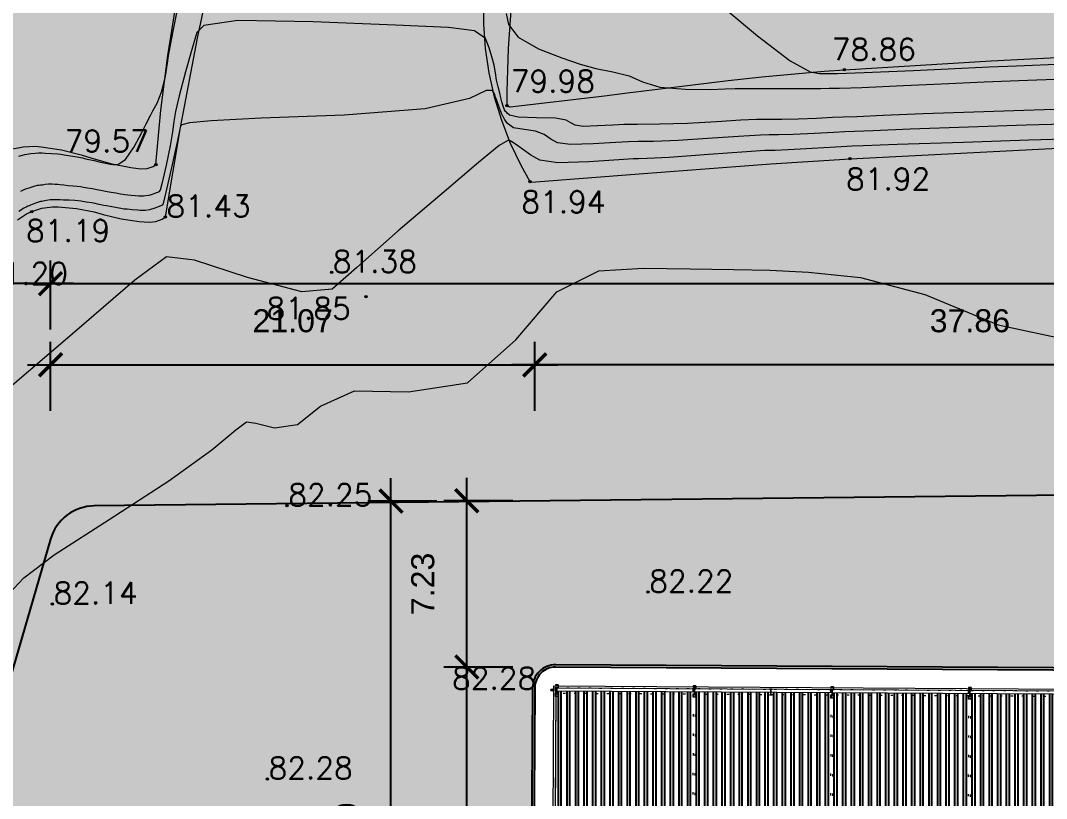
# Model space of a CAD drawing. Header units: inches. Extents: x 1286 to 7442, y -84 to 3420.
# Drawn here: x 1860.97 to 1905.61, y 137.56 to 171.38 of the extents above; entities that cross this region are included whole.
import ezdxf

# ---------------------------------------------------------------- set-up
doc = ezdxf.new("R2010")
doc.units = ezdxf.units.IN
doc.header["$LTSCALE"] = 3
doc.header["$MEASUREMENT"] = 0
doc.linetypes.add('DASHED', pattern=[0.75, 0.5, -0.25])
doc.linetypes.add('DOT', pattern=[0.25, 0, -0.25])
for name, color, linetype, lineweight in [('ARQ_AÇO', 4, 'Continuous', 5), ('ARQ_PROJEÇÃO', 8, 'DASHED', 5), ('ARQ_TOPOGRAFIA', 8, 'Continuous', 5), ('ARQ_VISTA', 2, 'Continuous', 5)]:
    doc.layers.add(name, color=color, linetype=linetype, lineweight=lineweight)
for name, color, linetype in [('ARQ_COTAS', 133, 'Continuous'), ('ARQ_HATCH', 8, 'Continuous'), ('ARQ_RUA', 250, 'Continuous')]:
    doc.layers.add(name, color=color, linetype=linetype)
doc.styles.add('1-500', font='arial.ttf', dxfattribs={"height": 1})
doc.styles.add('ROMAN', font='romans__.ttf', dxfattribs={"height": 0.75})
doc.dimstyles.new('1 - 500', dxfattribs={"dimscale": 2, "dimtxt": 1, "dimasz": 0.5, "dimexe": 0.5, "dimexo": 0.5, "dimgap": 0.7, "dimtad": 1, "dimzin": 4, "dimdsep": 46, "dimtxsty": '1-500', "dimblk": 'ARCHTICK', "dimcen": 0.1, "dimdle": 0.5, "dimclrd": 256, "dimclre": 256, "dimclrt": 256, "dimazin": 0, "dimtfac": 1, "dimtix": 1, "dimtofl": 0, "dimtmove": 2, "dimatfit": 3, "dimldrblk": 'OPEN90', "dimfxl": 1, "dimfxlon": 1, "dimtolj": 1, "dimtzin": 0, "dimlwd": -1, "dimlwe": -1, "dimarcsym": 0})

# ---------------------------------------------------------------- blocks, each defined once
blk = doc.blocks.new('_ArchTick')
at = {"color": 0, "linetype": 'ByBlock', "const_width": 0.15}
blk.add_lwpolyline([(-0.5, -0.5), (0.5, 0.5)], dxfattribs=at)
blk = doc.blocks.new('*D35')
at = {"layer": 'ARQ_COTAS', "transparency": 16777216}
for p, q in [((1883.346, 154.408), (1883.346, 157.408)), ((1921.207, 154.408), (1921.207, 157.408)), ((1922.207, 156.408), (1882.346, 156.408))]:
    blk.add_line(p, q, dxfattribs=at)
at = {"layer": 'Defpoints', "color": 0, "transparency": 16777216}
for p in [(1883.346, 156.408), (1883.346, 142.142), (1921.207, 142.142)]:
    blk.add_point(p, dxfattribs=at)
at = {"layer": 'ARQ_COTAS', "transparency": 16777216, "rotation": 180}
blk.add_blockref('_ArchTick', (1883.346, 156.408), dxfattribs=at)
at = {"layer": 'ARQ_COTAS', "transparency": 16777216}
blk.add_blockref('_ArchTick', (1921.207, 156.408), dxfattribs=at)
at = {"layer": 'ARQ_COTAS', "transparency": 16777216, "insert": (1902.277, 158.319), "char_height": 1, "attachment_point": 5, "style": '1-500'}
blk.add_mtext('\\A1;37.86', dxfattribs=at)
blk = doc.blocks.new('_Open90')
at = {"color": 0, "linetype": 'ByBlock', "lineweight": -2}
for p, q in [((-0.5, 0.5), (0, 0)), ((0, 0), (-1, 0)), ((0, 0), (-0.5, -0.5))]:
    blk.add_line(p, q, dxfattribs=at)
blk = doc.blocks.new('*D37')
at = {"layer": 'ARQ_COTAS', "transparency": 16777216}
for p, q in [((1862.275, 154.408), (1862.275, 157.408)), ((1883.346, 154.408), (1883.346, 157.408)), ((1861.275, 156.408), (1884.346, 156.408))]:
    blk.add_line(p, q, dxfattribs=at)
at = {"layer": 'Defpoints', "color": 0, "transparency": 16777216}
for p in [(1883.346, 156.408), (1862.275, 148.835), (1883.346, 142.142)]:
    blk.add_point(p, dxfattribs=at)
at = {"layer": 'ARQ_COTAS', "transparency": 16777216, "rotation": 180}
blk.add_blockref('_ArchTick', (1862.275, 156.408), dxfattribs=at)
at = {"layer": 'ARQ_COTAS', "transparency": 16777216}
blk.add_blockref('_ArchTick', (1883.346, 156.408), dxfattribs=at)
at = {"layer": 'ARQ_COTAS', "transparency": 16777216, "insert": (1872.811, 158.319), "char_height": 1, "attachment_point": 5, "style": '1-500'}
blk.add_mtext('\\A1;21.07', dxfattribs=at)
blk = doc.blocks.new('*D38')
at = {"layer": 'ARQ_COTAS', "transparency": 16777216}
for p, q in [((1841.038, 92.772), (1858.427, 152.541)), ((1860.068, 151.022), (1857.187, 151.86)), ((1843.237, 93.173), (1840.357, 94.011))]:
    blk.add_line(p, q, dxfattribs=at)
at = {"layer": 'Defpoints', "color": 0, "transparency": 16777216}
for p in [(1858.147, 151.581), (1862.689, 150.26), (1845.859, 92.41)]:
    blk.add_point(p, dxfattribs=at)
at = {"layer": 'ARQ_COTAS', "transparency": 16777216}
for p, rotation in [((1858.147, 151.581), 73.77859135637323), ((1841.317, 93.732), 253.7785913563732)]:
    blk.add_blockref('_ArchTick', p, dxfattribs=dict(at, rotation=rotation))
at = {"layer": 'ARQ_COTAS', "transparency": 16777216, "insert": (1847.898, 123.19), "char_height": 1, "attachment_point": 5, "rotation": 73.7786, "style": '1-500'}
blk.add_mtext('\\A1;60.25', dxfattribs=at)
blk = doc.blocks.new('*D40')
at = {"layer": 'ARQ_COTAS', "transparency": 16777216}
for p, q in [((1880.388, 119.796), (1880.388, 144.27)), ((1882.388, 143.27), (1879.388, 143.27)), ((1882.215, 120.796), (1879.388, 120.796))]:
    blk.add_line(p, q, dxfattribs=at)
at = {"layer": 'Defpoints', "color": 0, "transparency": 16777216}
for p in [(1880.388, 143.27), (1884.253, 143.27), (1883.215, 120.796)]:
    blk.add_point(p, dxfattribs=at)
at = {"layer": 'ARQ_COTAS', "transparency": 16777216}
for p, rotation in [((1880.388, 143.27), 90), ((1880.388, 120.796), 270)]:
    blk.add_blockref('_ArchTick', p, dxfattribs=dict(at, rotation=rotation))
at = {"layer": 'ARQ_COTAS', "transparency": 16777216, "insert": (1878.486, 132.033), "char_height": 1, "attachment_point": 5, "rotation": 90, "style": '1-500'}
blk.add_mtext('\\A1;22.47', dxfattribs=at)
blk = doc.blocks.new('*D41')
at = {"layer": 'ARQ_COTAS', "transparency": 16777216}
for p, q in [((1880.388, 142.27), (1880.388, 151.496)), ((1882.388, 150.496), (1879.388, 150.496)), ((1882.388, 143.27), (1879.388, 143.27))]:
    blk.add_line(p, q, dxfattribs=at)
at = {"layer": 'Defpoints', "color": 0, "transparency": 16777216}
for p in [(1880.388, 150.496), (1884.174, 150.496), (1884.253, 143.27)]:
    blk.add_point(p, dxfattribs=at)
at = {"layer": 'ARQ_COTAS', "transparency": 16777216}
for p, rotation in [((1880.388, 150.496), 90), ((1880.388, 143.27), 270)]:
    blk.add_blockref('_ArchTick', p, dxfattribs=dict(at, rotation=rotation))
at = {"layer": 'ARQ_COTAS', "transparency": 16777216, "insert": (1878.477, 146.883), "char_height": 1, "attachment_point": 5, "rotation": 90, "style": '1-500'}
blk.add_mtext('\\A1;7.23', dxfattribs=at)
blk = doc.blocks.new('*D44')
at = {"layer": 'ARQ_COTAS', "transparency": 16777216}
for p, q in [((1877.088, 119.796), (1877.088, 151.485)), ((1879.088, 150.485), (1876.088, 150.485)), ((1879.088, 120.796), (1876.088, 120.796))]:
    blk.add_line(p, q, dxfattribs=at)
at = {"layer": 'Defpoints', "color": 0, "transparency": 16777216}
for p in [(1877.088, 150.485), (1883.215, 150.485), (1883.215, 120.796)]:
    blk.add_point(p, dxfattribs=at)
at = {"layer": 'ARQ_COTAS', "transparency": 16777216}
for p, rotation in [((1877.088, 150.485), 90), ((1877.088, 120.796), 270)]:
    blk.add_blockref('_ArchTick', p, dxfattribs=dict(at, rotation=rotation))
at = {"layer": 'ARQ_COTAS', "transparency": 16777216, "insert": (1875.178, 135.641), "char_height": 1, "attachment_point": 5, "rotation": 90, "style": '1-500'}
blk.add_mtext('\\A1;29.69', dxfattribs=at)
blk = doc.blocks.new('*D47')
at = {"layer": 'ARQ_COTAS', "transparency": 16777216}
for p, q in [((1841.993, 157.941), (1841.993, 160.941)), ((1862.275, 157.941), (1862.275, 160.941)), ((1863.275, 159.941), (1840.993, 159.941))]:
    blk.add_line(p, q, dxfattribs=at)
at = {"layer": 'Defpoints', "color": 0, "transparency": 16777216}
for p in [(1841.993, 159.941), (1841.993, 148.835), (1862.275, 148.835)]:
    blk.add_point(p, dxfattribs=at)
at = {"layer": 'ARQ_COTAS', "transparency": 16777216, "rotation": 180}
blk.add_blockref('_ArchTick', (1841.993, 159.941), dxfattribs=at)
at = {"layer": 'ARQ_COTAS', "transparency": 16777216}
blk.add_blockref('_ArchTick', (1862.275, 159.941), dxfattribs=at)
at = {"layer": 'ARQ_COTAS', "transparency": 16777216, "insert": (1852.134, 161.852), "char_height": 1, "attachment_point": 5, "style": '1-500'}
blk.add_mtext('\\A1;20.28', dxfattribs=at)
blk = doc.blocks.new('*D48')
at = {"layer": 'ARQ_COTAS', "transparency": 16777216}
for p, q in [((1862.275, 157.941), (1862.275, 160.941)), ((1955.414, 157.941), (1955.414, 160.941)), ((1861.275, 159.941), (1956.414, 159.941))]:
    blk.add_line(p, q, dxfattribs=at)
at = {"layer": 'Defpoints', "color": 0, "transparency": 16777216}
for p in [(1955.414, 159.941), (1862.275, 148.835), (1955.414, 148.835)]:
    blk.add_point(p, dxfattribs=at)
at = {"layer": 'ARQ_COTAS', "transparency": 16777216, "rotation": 180}
blk.add_blockref('_ArchTick', (1862.275, 159.941), dxfattribs=at)
at = {"layer": 'ARQ_COTAS', "transparency": 16777216}
blk.add_blockref('_ArchTick', (1955.414, 159.941), dxfattribs=at)
at = {"layer": 'ARQ_COTAS', "transparency": 16777216, "insert": (1908.844, 161.852), "char_height": 1, "attachment_point": 5, "style": '1-500'}
blk.add_mtext('\\A1;93.14', dxfattribs=at)

msp = doc.modelspace()

# ---------------------------------------------------------------- hatches: boundary and pattern name
at = {"layer": 'ARQ_HATCH', "transparency": 33554534}
h = msp.add_hatch(color=124, dxfattribs=at)
h.dxf.hatch_style = 1
h.paths.add_polyline_path([(2009.917, 199.566), (2002.204, 209.665), (1990.773, 216.721), (1944.861, 233.38), (1920.697, 239.925), (1908.644, 241.353), (1862.514, 242.867), (1829.908, 92.41), (1845.859, 92.41), (1862.275, 148.835, -0.330467), (1864.173, 150.276), (1955.428, 151.28), (1955.437, 152.854), (2017.258, 152.854), (2016.956, 95.256), (1955.137, 95.636), (1955.142, 96.512), (1865.998, 97.062, -0.412407), (1865.004, 98.062), (1865.004, 92.51), (2015.225, 92.51, 0.41263), (2019.125, 96.389), (2019.452, 156.871), (2028.982, 160.101), (2029.767, 160.542), (2017.944, 181.551)])
at = {"layer": 'ARQ_HATCH'}
h = msp.add_hatch(dxfattribs=at)
h.set_pattern_fill('HONEY', color=8, scale=2, angle=315)
edge = h.paths.add_edge_path()
edge.add_line((2027.264, 74.93), (2031.411, 91.984))
edge.add_arc((2033.257, 91.535), 1.9, 110.5827, 166.3343, ccw=False)
edge.add_line((2032.589, 93.314), (2037.862, 95.294))
edge.add_line((2037.862, 95.294), (2043.072, 105.921))
edge.add_arc((2044.778, 105.084), 1.9, 116.9291, 153.883, ccw=False)
edge.add_line((2043.918, 106.778), (2053.022, 111.403))
edge.add_line((2053.022, 111.403), (2056.359, 118.186))
edge.add_line((2056.359, 118.186), (2053.504, 119.755))
edge.add_line((2053.504, 119.755), (2054.319, 121.252))
edge.add_line((2054.319, 121.252), (2043.547, 126.331))
edge.add_line((2043.547, 126.331), (2037.445, 128.066))
edge.add_arc((2037.965, 129.894), 1.9, 180.4111, 254.1232, ccw=False)
edge.add_line((2036.065, 129.88), (2035.938, 147.537))
edge.add_line((2035.938, 147.537), (2028.886, 160.068))
edge.add_line((2028.886, 160.068), (2019.552, 156.905))
edge.add_line((2019.552, 156.905), (2019.225, 96.389))
edge.add_arc((2015.225, 96.41), 4, 270, 359.69, ccw=False)
edge.add_line((2015.225, 92.41), (1829.908, 92.41))
edge.add_line((1829.908, 92.41), (1821.139, 51.947))
edge.add_line((1821.139, 51.947), (1820.715, 49.992))
edge.add_line((1820.715, 49.992), (1819.882, 46.148))
edge.add_line((1819.882, 46.148), (1820.587, 45.272))
edge.add_line((1820.587, 45.272), (1825.662, 45.254))
edge.add_line((1825.662, 45.254), (1825.661, 45.114))
edge.add_line((1825.661, 45.114), (1837.918, 45.07))
edge.add_line((1837.918, 45.07), (1837.918, 45.26))
edge.add_line((1837.918, 45.26), (1843.088, 45.242))
edge.add_line((1843.088, 45.242), (1847.116, 49.563))
edge.add_arc((1847.482, 49.222), 0.5, 89.7692, 137.0088, ccw=False)
edge.add_line((1847.484, 49.722), (1868.081, 49.639))
edge.add_arc((1868.079, 49.139), 0.5, 33.184, 89.7692, ccw=False)
edge.add_line((1868.498, 49.413), (1870.973, 45.627))
edge.add_line((1870.973, 45.627), (1900.946, 45.506))
edge.add_line((1900.946, 45.506), (1898.82, 48.738))
edge.add_arc((1899.238, 49.013), 0.5, 89.7692, 213.3425, ccw=False)
edge.add_line((1899.24, 49.513), (1901.824, 49.503))
edge.add_arc((1901.822, 49.003), 0.5, 34.9451, 89.7692, ccw=False)
edge.add_line((1902.231, 49.289), (1904.886, 45.491))
edge.add_line((1904.886, 45.491), (1942.564, 45.339))
edge.add_line((1942.564, 45.339), (1940.438, 48.571))
edge.add_arc((1940.855, 48.846), 0.5, 89.7692, 213.3425, ccw=False)
edge.add_line((1940.857, 49.346), (1943.258, 49.336))
edge.add_arc((1943.256, 48.836), 0.5, 34.9451, 89.7692, ccw=False)
edge.add_line((1943.665, 49.122), (1946.32, 45.324))
edge.add_line((1946.32, 45.324), (1986.562, 45.161))
edge.add_line((1986.562, 45.161), (1983.055, 48.302))
edge.add_arc((1983.388, 48.674), 0.5, 89.7692, 228.1578, ccw=False)
edge.add_line((1983.39, 49.174), (1987.306, 49.159))
edge.add_arc((1987.304, 48.659), 0.5, 48.4606, 89.7692, ccw=False)
edge.add_line((1987.635, 49.033), (1990.329, 46.646))
edge.add_line((1990.329, 46.646), (2013.484, 46.553))
edge.add_line((2013.484, 46.553), (2013.545, 51.582))
edge.add_line((2013.545, 51.582), (2012.45, 52.795))
edge.add_arc((2013.861, 54.068), 1.9, 164.556, 222.0669, ccw=False)
edge.add_line((2012.029, 54.574), (2016.298, 70.026))
edge.add_arc((2018.13, 69.52), 1.9, 110.3274, 164.556, ccw=False)
edge.add_line((2017.47, 71.302), (2027.264, 74.93))
h.paths.add_polyline_path([(1891.928, 70.998), (1891.816, 65.099), (1891.77, 62.699), (1891.659, 56.8), (1864.713, 57.311), (1864.983, 71.509)], flags=16)
h = msp.add_hatch(dxfattribs=at)
h.set_pattern_fill('HONEY', color=8, scale=2, angle=315)
h.paths.add_polyline_path([(2017.116, 128.099), (1956.297, 128.449, -0.414214), (1955.302, 129.455), (1955.36, 139.395), (1955.12, 139.396), (1955.136, 142.266), (1955.376, 142.265), (1955.428, 151.28), (1864.173, 150.276, 0.330467), (1862.275, 148.835), (1845.859, 92.41), (1865.004, 92.41), (1865.004, 98.065), (1865.052, 105.818), (1862.052, 105.837), (1862.084, 110.986), (1865.084, 110.968), (1865.139, 120.008, -0.414214), (1866.146, 121.002), (1883.115, 120.897), (1883.248, 142.376, -0.414214), (1884.254, 143.37), (1920.313, 143.148, -0.414214), (1921.307, 142.141), (1921.174, 120.52), (1944.128, 120.52, -0.416024), (1945.128, 119.514), (1945.07, 110.114), (1946.283, 110.107), (1946.264, 106.967), (1945.05, 106.974), (1944.986, 96.574), (1955.142, 96.512), (1955.204, 106.576), (1954.964, 106.578), (1954.982, 109.447), (1955.222, 109.446), (1955.283, 119.386, -0.414214), (1956.289, 120.38), (2017.108, 120.005)])
h = msp.add_hatch(dxfattribs=at)
h.set_pattern_fill('ANSI32', color=2, angle=45)
h.paths.add_polyline_path([(1884.267, 142.222), (1884.199, 131.2), (1920.238, 130.978), (1920.306, 142)])
h.paths.add_polyline_path([(1884.196, 130.8), (1884.128, 119.791), (1920.168, 119.568), (1920.236, 130.578)])
h.paths.add_polyline_path([(1900.157, 125.798), (1902.157, 124.798), (1904.157, 125.798)], flags=16)
h.paths.add_polyline_path([(1900.157, 135.758), (1902.157, 136.758), (1904.157, 135.758)], flags=16)
h.paths.add_polyline_path([(1895.116, 126.063), (1908.995, 126.063), (1908.995, 130.028), (1895.116, 130.028)], flags=24)
h.paths.add_polyline_path([(1895.116, 131.52), (1908.995, 131.52), (1908.995, 135.484), (1895.116, 135.484)], flags=24)

# ---------------------------------------------------------------- linework, layer by layer
at = {"layer": 'ARQ_AÇO', "color": 8}
for points in [[(1884.31, 142.36), (1884.368, 142.359), (1884.368, 142.369), (1884.248, 142.37), (1884.248, 142.36), (1884.305, 142.36), (1884.304, 142.12), (1884.246, 142.12), (1884.246, 142.11), (1884.366, 142.109), (1884.366, 142.119), (1884.309, 142.12), (1884.31, 142.36)], [(1890.3, 142.323), (1890.358, 142.322), (1890.358, 142.332), (1890.238, 142.333), (1890.238, 142.323), (1890.295, 142.323), (1890.294, 142.083), (1890.236, 142.083), (1890.236, 142.073), (1890.356, 142.072), (1890.356, 142.082), (1890.299, 142.083), (1890.3, 142.323)], [(1893.615, 142.302), (1893.558, 142.303), (1893.558, 142.313), (1893.678, 142.312), (1893.678, 142.302), (1893.62, 142.302), (1893.619, 142.062), (1893.676, 142.062), (1893.676, 142.052), (1893.556, 142.053), (1893.556, 142.063), (1893.614, 142.062), (1893.615, 142.302)], [(1896.29, 142.286), (1896.347, 142.286), (1896.348, 142.296), (1896.228, 142.296), (1896.227, 142.286), (1896.285, 142.286), (1896.284, 142.046), (1896.226, 142.046), (1896.226, 142.036), (1896.346, 142.036), (1896.346, 142.046), (1896.289, 142.046), (1896.29, 142.286)], [(1902.28, 142.249), (1902.337, 142.249), (1902.337, 142.259), (1902.217, 142.259), (1902.217, 142.249), (1902.275, 142.249), (1902.273, 142.009), (1902.216, 142.009), (1902.216, 141.999), (1902.336, 141.999), (1902.336, 142.009), (1902.278, 142.009), (1902.28, 142.249)]]:
    msp.add_lwpolyline(points, dxfattribs=at)
at = {"layer": 'ARQ_PROJEÇÃO', "color": 8, "ltscale": 0.1}
for points in [[(1884.365, 141.989), (1884.245, 141.99), (1884.249, 142.49), (1884.369, 142.489)], [(1890.355, 141.953), (1890.235, 141.953), (1890.238, 142.453), (1890.358, 142.452)], [(1896.345, 141.916), (1896.225, 141.916), (1896.228, 142.416), (1896.348, 142.416)], [(1902.335, 141.879), (1902.215, 141.879), (1902.218, 142.379), (1902.338, 142.379)]]:
    msp.add_lwpolyline(points, close=True, dxfattribs=at)
at = {"layer": 'ARQ_PROJEÇÃO', "color": 4, "linetype": 'DOT', "ltscale": 0.5}
msp.add_lwpolyline([(1884.268, 142.368), (1920.307, 142.146), (1920.306, 141.9), (1884.266, 142.122)], close=True, dxfattribs=at)
at = {"layer": 'ARQ_PROJEÇÃO', "linetype": 'DOT'}
for points in [[(1890.109, 119.854), (1890.209, 119.853), (1890.346, 142.073), (1890.246, 142.073)], [(1896.099, 119.817), (1896.199, 119.816), (1896.336, 142.036), (1896.236, 142.036)], [(1902.089, 119.78), (1902.189, 119.779), (1902.326, 141.999), (1902.226, 141.999)]]:
    msp.add_lwpolyline(points, close=True, dxfattribs=at)
at = {"layer": 'ARQ_RUA'}
for points in [[(1955.428, 151.28), (1864.173, 150.276, 0.330467), (1862.275, 148.835), (1845.859, 92.41)], [(1945.07, 110.114), (1945.128, 119.514, 0.416024), (1944.128, 120.52), (1921.174, 120.52), (1921.307, 142.141, 0.414214), (1920.313, 143.148), (1884.254, 143.37, 0.414214), (1883.248, 142.376), (1883.115, 120.897), (1866.146, 121.002, 0.414214), (1865.139, 120.008), (1865.084, 110.968)], [(1944.97, 110.115), (1945.028, 119.515, 0.416024), (1944.128, 120.42), (1921.073, 120.42), (1921.207, 142.142, 0.414214), (1920.313, 143.048), (1884.253, 143.27, 0.414214), (1883.348, 142.376), (1883.215, 120.796), (1866.145, 120.902, 0.414214), (1865.239, 120.007), (1865.184, 110.967)]]:
    msp.add_lwpolyline(points, format="xyb", dxfattribs=at)
at = {"layer": 'ARQ_TOPOGRAFIA', "linetype": 'Continuous', "ltscale": 0.4}
for p, q in [((1868.675, 170.615, 80.606), (1869.496, 174.479, 80.193)), ((1867.379, 169.853, 79.462), (1867.756, 172.207, 79.408)), ((1881.125, 172.283, 80.254), (1881.119, 171.218, 80.471)), ((1882.318, 172.013, 79.265), (1882.187, 170.158, 79.572)), ((1881.119, 171.218, 80.471), (1881.193, 170.156, 80.688)), ((1867.933, 166.735, 81.019), (1868.675, 170.615, 80.606)), ((1881.193, 170.156, 80.688), (1881.347, 169.102, 80.905)), ((1882.187, 170.158, 79.572), (1882.135, 168.3, 79.88)), ((1867.081, 167.487, 79.516), (1867.379, 169.853, 79.462)), ((1903.21, 169.63, 78.803), (1909.607, 169.939, 78.75)), ((1895.933, 169.178, 78.924), (1896.817, 169.241, 78.856)), ((1896.817, 169.241, 78.856), (1903.21, 169.63, 78.803)), ((1881.347, 169.102, 80.905), (1881.58, 168.063, 81.123)), ((1887.266, 168.224, 79.589), (1891.759, 168.769, 79.244)), ((1891.759, 168.769, 79.244), (1893.229, 168.93, 79.131)), ((1893.229, 168.93, 79.131), (1895.933, 169.178, 78.924)), ((1882.135, 168.3, 79.88), (1882.136, 167.678, 79.983)), ((1881.58, 168.063, 81.123), (1881.89, 167.045, 81.34)), ((1882.267, 167.632, 79.973), (1886.383, 168.111, 79.657)), ((1886.383, 168.111, 79.657), (1887.266, 168.224, 79.589)), ((1866.863, 165.113, 79.57), (1867.081, 167.487, 79.516)), ((1882.136, 167.678, 79.983), (1882.238, 167.632, 79.975)), ((1882.238, 167.632, 79.975), (1882.267, 167.632, 79.973)), ((1881.89, 167.045, 81.34), (1882.275, 166.052, 81.557)), ((1867.27, 162.841, 81.432), (1867.933, 166.735, 81.019)), ((1860.561, 165.784, 79.241), (1861.08, 165.887, 79.268)), ((1861.08, 165.887, 79.268), (1861.607, 165.91, 79.295)), ((1861.607, 165.91, 79.295), (1861.867, 165.892, 79.308)), ((1861.867, 165.892, 79.308), (1862.749, 165.758, 79.354)), ((1862.749, 165.758, 79.354), (1863.614, 165.546, 79.4)), ((1882.275, 166.052, 81.557), (1882.734, 165.091, 81.775)), ((1897.062, 165.37, 81.923), (1906.411, 165.849, 81.79)), ((1863.614, 165.546, 79.4), (1864.025, 165.415, 79.422)), ((1864.025, 165.415, 79.422), (1864.886, 165.164, 79.468)), ((1893.619, 165.152, 81.928), (1897.062, 165.37, 81.923)), ((1864.886, 165.164, 79.468), (1865.765, 164.99, 79.514)), ((1865.765, 164.99, 79.514), (1866.208, 164.932, 79.537)), ((1866.208, 164.932, 79.537), (1866.48, 164.944, 79.55)), ((1866.48, 164.944, 79.55), (1866.736, 165.033, 79.563)), ((1866.736, 165.033, 79.563), (1866.863, 165.113, 79.57)), ((1882.734, 165.091, 81.775), (1883.136, 164.376, 81.942)), ((1887.885, 164.715, 81.936), (1893.619, 165.152, 81.928)), ((1883.136, 164.376, 81.942), (1883.196, 164.358, 81.942)), ((1883.196, 164.358, 81.942), (1887.885, 164.715, 81.936)), ((1860.84, 162.717, 81.194), (1861.233, 162.969, 81.193)), ((1861.233, 162.969, 81.193), (1861.456, 163.074, 81.193)), ((1861.456, 163.074, 81.193), (1861.901, 163.215, 81.212)), ((1861.901, 163.215, 81.212), (1862.363, 163.279, 81.23)), ((1862.363, 163.279, 81.23), (1862.612, 163.28, 81.24)), ((1862.612, 163.28, 81.24), (1863.399, 163.209, 81.272)), ((1863.399, 163.209, 81.272), (1864.175, 163.058, 81.304)), ((1864.175, 163.058, 81.304), (1864.57, 162.949, 81.321)), ((1864.57, 162.949, 81.321), (1865.344, 162.756, 81.353)), ((1865.344, 162.756, 81.353), (1866.133, 162.641, 81.386)), ((1866.133, 162.641, 81.386), (1866.563, 162.612, 81.403)), ((1866.563, 162.612, 81.403), (1866.854, 162.641, 81.414)), ((1866.854, 162.641, 81.414), (1867.127, 162.746, 81.426)), ((1867.127, 162.746, 81.426), (1867.27, 162.841, 81.432))]:
    msp.add_line(p, q, dxfattribs=at)
at = {"layer": 'ARQ_TOPOGRAFIA', "ltscale": 0.4}
for p, q in [((1891.623, 171.886), (1893.036, 170.71)), ((1867.627, 170.987), (1867.782, 171.782)), ((1882.098, 171.684), (1882.203, 171.211)), ((1867.485, 170.229), (1867.627, 170.987)), ((1868.938, 171.165), (1868.636, 170.862)), ((1870.428, 171.377), (1868.938, 171.165)), ((1873.708, 171.328), (1870.428, 171.377)), ((1877.29, 171.172), (1873.708, 171.328)), ((1879.586, 171.073), (1877.29, 171.172)), ((1880.718, 170.924), (1879.586, 171.073)), ((1882.203, 171.211), (1882.619, 170.651)), ((1868.564, 170.61), (1868.427, 170.118)), ((1868.636, 170.862), (1868.564, 170.61)), ((1881.194, 170.601), (1880.718, 170.924)), ((1881.362, 170.187), (1881.194, 170.601)), ((1882.619, 170.651), (1883.508, 170.151)), ((1893.036, 170.71), (1894.459, 169.621)), ((1867.411, 169.84), (1867.485, 170.229)), ((1868.427, 170.118), (1868.15, 169.147)), ((1881.478, 169.796), (1881.362, 170.187)), ((1883.508, 170.151), (1884.525, 169.758)), ((1867.36, 169.528), (1867.411, 169.84)), ((1881.572, 169.439), (1881.478, 169.796)), ((1884.525, 169.758), (1885.314, 169.484)), ((1867.271, 168.965), (1867.36, 169.528)), ((1881.63, 169.107), (1881.572, 169.439)), ((1885.314, 169.484), (1885.996, 169.298)), ((1885.996, 169.298), (1886.745, 169.154)), ((1894.459, 169.621), (1895.328, 169.148)), ((1896.817, 169.241), (1896.817, 169.241)), ((1897.683, 169.113), (1899.82, 169.211)), ((1899.82, 169.211), (1901.923, 169.314)), ((1901.923, 169.314), (1903.12, 169.369)), ((1903.12, 169.369), (1904.308, 169.415)), ((1904.308, 169.415), (1906.384, 169.492)), ((1867.121, 168.306), (1867.271, 168.965)), ((1868.15, 169.147), (1867.865, 168.106)), ((1881.683, 168.791), (1881.63, 169.107)), ((1881.758, 168.49), (1881.683, 168.791)), ((1886.745, 169.154), (1887.453, 168.974)), ((1887.453, 168.974), (1888.038, 168.714)), ((1895.328, 169.148), (1895.733, 169.078)), ((1895.733, 169.078), (1895.917, 169.078)), ((1895.917, 169.078), (1896.092, 169.077)), ((1896.092, 169.077), (1896.518, 169.076)), ((1896.518, 169.076), (1897.683, 169.113)), ((1902.895, 168.712), (1904.414, 168.767)), ((1904.414, 168.767), (1906.386, 168.839)), ((1866.916, 167.782), (1867.121, 168.306)), ((1881.233, 168.34), (1880.508, 167.986)), ((1881.511, 168.34), (1881.233, 168.34)), ((1881.605, 168.169), (1881.511, 168.34)), ((1881.829, 168.227), (1881.758, 168.49)), ((1888.038, 168.714), (1888.782, 168.483)), ((1888.782, 168.483), (1889.902, 168.389)), ((1889.902, 168.389), (1890.987, 168.387)), ((1890.987, 168.387), (1891.63, 168.403)), ((1891.63, 168.403), (1892.07, 168.418)), ((1892.07, 168.418), (1892.643, 168.426)), ((1892.643, 168.426), (1893.425, 168.426)), ((1893.425, 168.426), (1894.371, 168.419)), ((1894.371, 168.419), (1895.231, 168.417)), ((1895.231, 168.417), (1895.789, 168.426)), ((1895.789, 168.426), (1896.16, 168.436)), ((1896.16, 168.436), (1896.599, 168.442)), ((1896.599, 168.442), (1897.577, 168.473)), ((1897.577, 168.473), (1899.382, 168.555)), ((1899.382, 168.555), (1901.362, 168.648)), ((1901.362, 168.648), (1902.895, 168.712)), ((1867.865, 168.106), (1867.709, 167.425)), ((1880.508, 167.986), (1878.582, 167.533)), ((1881.64, 168.049), (1881.605, 168.169)), ((1881.691, 167.896), (1881.64, 168.049)), ((1881.796, 167.614), (1881.691, 167.896)), ((1881.87, 168.021), (1881.829, 168.227)), ((1881.906, 167.838), (1881.87, 168.021)), ((1866.64, 167.285), (1866.733, 167.446)), ((1866.733, 167.446), (1866.916, 167.782)), ((1867.709, 167.425), (1867.642, 166.984)), ((1878.582, 167.533), (1875.054, 167.265)), ((1881.904, 167.338), (1881.796, 167.614)), ((1881.964, 167.651), (1881.906, 167.838)), ((1882.026, 167.501), (1881.964, 167.651)), ((1882.07, 167.43), (1882.026, 167.501)), ((1882.097, 167.411), (1882.07, 167.43)), ((1882.115, 167.4), (1882.097, 167.411)), ((1882.136, 167.678), (1882.136, 167.678)), ((1904.625, 167.471), (1902.444, 167.397)), ((1906.389, 167.532), (1904.625, 167.471)), ((1866.44, 166.892), (1866.535, 167.08)), ((1866.535, 167.08), (1866.581, 167.172)), ((1866.581, 167.172), (1866.607, 167.223)), ((1866.607, 167.223), (1866.64, 167.285)), ((1867.642, 166.984), (1867.587, 166.545)), ((1869.271, 167.023), (1868.327, 166.926)), ((1871.435, 167.131), (1869.271, 167.023)), ((1875.054, 167.265), (1871.435, 167.131)), ((1881.958, 167.214), (1881.904, 167.338)), ((1881.974, 167.193), (1881.958, 167.214)), ((1881.986, 167.179), (1881.974, 167.193)), ((1882.031, 167.094), (1881.986, 167.179)), ((1882.153, 166.9), (1882.031, 167.094)), ((1882.144, 167.356), (1882.115, 167.4)), ((1882.243, 167.258), (1882.144, 167.356)), ((1882.627, 167.172), (1882.243, 167.258)), ((1883.42, 167.152), (1882.627, 167.172)), ((1884.241, 167.134), (1883.42, 167.152)), ((1884.704, 167.048), (1884.241, 167.134)), ((1884.915, 166.927), (1884.704, 167.048)), ((1891.256, 166.976), (1889.99, 166.908)), ((1892.315, 167.044), (1891.256, 166.976)), ((1892.996, 167.074), (1892.315, 167.044)), ((1893.505, 167.077), (1892.996, 167.074)), ((1894.091, 167.075), (1893.505, 167.077)), ((1894.804, 167.086), (1894.091, 167.075)), ((1895.604, 167.121), (1894.804, 167.086)), ((1896.295, 167.156), (1895.604, 167.121)), ((1896.761, 167.172), (1896.295, 167.156)), ((1897.364, 167.192), (1896.761, 167.172)), ((1898.506, 167.243), (1897.364, 167.192)), ((1900.24, 167.317), (1898.506, 167.243)), ((1902.444, 167.397), (1900.24, 167.317)), ((1866.244, 166.506), (1866.44, 166.892)), ((1867.587, 166.545), (1867.484, 165.932)), ((1867.905, 166.66), (1867.796, 166.161)), ((1867.922, 166.744), (1867.905, 166.66)), ((1867.925, 166.761), (1867.922, 166.744)), ((1867.932, 166.791), (1867.925, 166.761)), ((1867.992, 166.847), (1867.932, 166.791)), ((1868.327, 166.926), (1867.992, 166.847)), ((1882.425, 166.713), (1882.153, 166.9)), ((1882.882, 166.634), (1882.425, 166.713)), ((1883.377, 166.571), (1882.882, 166.634)), ((1883.758, 166.419), (1883.377, 166.571)), ((1885.097, 166.826), (1884.915, 166.927)), ((1885.45, 166.778), (1885.097, 166.826)), ((1886.079, 166.795), (1885.45, 166.778)), ((1886.745, 166.834), (1886.079, 166.795)), ((1887.237, 166.856), (1886.745, 166.834)), ((1887.819, 166.863), (1887.237, 166.856)), ((1888.773, 166.873), (1887.819, 166.863)), ((1889.99, 166.908), (1888.773, 166.873)), ((1896.363, 166.516), (1895.512, 166.469)), ((1896.841, 166.537), (1896.363, 166.516)), ((1897.258, 166.552), (1896.841, 166.537)), ((1898.068, 166.587), (1897.258, 166.552)), ((1899.679, 166.651), (1898.068, 166.587)), ((1902.218, 166.739), (1899.679, 166.651)), ((1904.73, 166.823), (1902.218, 166.739)), ((1906.391, 166.879), (1904.73, 166.823)), ((1865.915, 165.889), (1866.244, 166.506)), ((1867.796, 166.161), (1867.547, 165.041)), ((1882.178, 166.169), (1881.801, 165.942)), ((1882.279, 166.144), (1882.178, 166.169)), ((1882.352, 166.103), (1882.279, 166.144)), ((1882.513, 166.008), (1882.352, 166.103)), ((1884.044, 166.224), (1883.758, 166.419)), ((1884.335, 166.064), (1884.044, 166.224)), ((1886.87, 166.076), (1885.888, 166.013)), ((1887.429, 166.108), (1886.87, 166.076)), ((1887.842, 166.115), (1887.429, 166.108)), ((1888.505, 166.125), (1887.842, 166.115)), ((1889.59, 166.169), (1888.505, 166.125)), ((1891.081, 166.263), (1889.59, 166.169)), ((1892.438, 166.356), (1891.081, 166.263)), ((1893.172, 166.398), (1892.438, 166.356)), ((1893.545, 166.403), (1893.172, 166.398)), ((1893.951, 166.403), (1893.545, 166.403)), ((1894.59, 166.421), (1893.951, 166.403)), ((1895.512, 166.469), (1894.59, 166.421)), ((1901.993, 166.082), (1899.118, 165.985)), ((1904.835, 166.175), (1901.993, 166.082)), ((1906.393, 166.226), (1904.835, 166.175)), ((1861.6, 165.612), (1861.746, 165.621)), ((1861.746, 165.621), (1861.84, 165.623)), ((1861.84, 165.623), (1861.905, 165.625)), ((1861.905, 165.625), (1862.043, 165.618)), ((1865.536, 165.336), (1865.915, 165.889)), ((1867.484, 165.932), (1867.309, 165.083)), ((1881.801, 165.942), (1880.903, 165.209)), ((1882.813, 165.79), (1882.513, 166.008)), ((1883.173, 165.521), (1882.813, 165.79)), ((1884.896, 165.988), (1884.335, 166.064)), ((1885.888, 166.013), (1884.896, 165.988)), ((1892.56, 165.669), (1890.907, 165.55)), ((1893.349, 165.721), (1892.56, 165.669)), ((1893.585, 165.729), (1893.349, 165.721)), ((1893.811, 165.731), (1893.585, 165.729)), ((1894.376, 165.756), (1893.811, 165.731)), ((1895.42, 165.816), (1894.376, 165.756)), ((1896.431, 165.876), (1895.42, 165.816)), ((1896.922, 165.903), (1896.431, 165.876)), ((1897.152, 165.912), (1896.922, 165.903)), ((1897.63, 165.931), (1897.152, 165.912)), ((1899.118, 165.985), (1897.63, 165.931)), ((1860.895, 165.481), (1861.06, 165.53)), ((1861.06, 165.53), (1861.152, 165.556)), ((1861.152, 165.556), (1861.246, 165.573)), ((1861.246, 165.573), (1861.412, 165.594)), ((1861.412, 165.594), (1861.6, 165.612)), ((1862.043, 165.618), (1862.317, 165.598)), ((1862.317, 165.598), (1862.588, 165.576)), ((1862.588, 165.576), (1862.729, 165.564)), ((1862.729, 165.564), (1862.872, 165.542)), ((1862.872, 165.542), (1863.149, 165.494)), ((1863.149, 165.494), (1863.43, 165.446)), ((1863.43, 165.446), (1863.572, 165.422)), ((1863.572, 165.422), (1863.661, 165.404)), ((1863.661, 165.404), (1863.8, 165.371)), ((1863.8, 165.371), (1863.938, 165.337)), ((1863.938, 165.337), (1864.024, 165.318)), ((1864.024, 165.318), (1864.166, 165.286)), ((1864.166, 165.286), (1864.452, 165.222)), ((1864.452, 165.222), (1864.734, 165.159)), ((1865.206, 165.119), (1865.536, 165.336)), ((1880.903, 165.209), (1879.401, 163.935)), ((1883.572, 165.302), (1883.173, 165.521)), ((1884.343, 165.197), (1883.572, 165.302)), ((1885.696, 165.232), (1884.343, 165.197)), ((1886.996, 165.318), (1885.696, 165.232)), ((1887.621, 165.359), (1886.996, 165.318)), ((1887.865, 165.367), (1887.621, 165.359)), ((1888.238, 165.376), (1887.865, 165.367)), ((1889.19, 165.43), (1888.238, 165.376)), ((1890.907, 165.55), (1889.19, 165.43)), ((1897.062, 165.37), (1897.062, 165.37)), ((1864.734, 165.159), (1864.872, 165.129)), ((1864.872, 165.129), (1864.982, 165.112)), ((1864.982, 165.112), (1865.206, 165.119)), ((1866.863, 165.113), (1866.863, 165.113)), ((1867.309, 165.083), (1867.136, 164.333)), ((1867.547, 165.041), (1867.295, 163.922)), ((1867.136, 164.333), (1867.043, 164)), ((1883.136, 164.376), (1883.136, 164.376)), ((1861.049, 163.986), (1860.964, 163.942)), ((1861.139, 164.028), (1861.049, 163.986)), ((1861.232, 164.061), (1861.139, 164.028)), ((1861.337, 164.096), (1861.232, 164.061)), ((1861.461, 164.139), (1861.337, 164.096)), ((1861.586, 164.179), (1861.461, 164.139)), ((1861.692, 164.202), (1861.586, 164.179)), ((1861.776, 164.212), (1861.692, 164.202)), ((1861.842, 164.216), (1861.776, 164.212)), ((1861.92, 164.225), (1861.842, 164.216)), ((1862.037, 164.243), (1861.92, 164.225)), ((1862.183, 164.258), (1862.037, 164.243)), ((1862.341, 164.257), (1862.183, 164.258)), ((1862.482, 164.25), (1862.341, 164.257)), ((1862.59, 164.247), (1862.482, 164.25)), ((1862.699, 164.241), (1862.59, 164.247)), ((1862.847, 164.221), (1862.699, 164.241)), ((1863.036, 164.198), (1862.847, 164.221)), ((1863.248, 164.182), (1863.036, 164.198)), ((1863.438, 164.169), (1863.248, 164.182)), ((1863.574, 164.15), (1863.438, 164.169)), ((1863.707, 164.126), (1863.574, 164.15)), ((1863.89, 164.096), (1863.707, 164.126)), ((1864.098, 164.062), (1863.89, 164.096)), ((1864.294, 164.023), (1864.098, 164.062)), ((1864.461, 163.986), (1864.294, 164.023)), ((1864.599, 163.956), (1864.461, 163.986)), ((1864.74, 163.93), (1864.599, 163.956)), ((1864.916, 163.903), (1864.74, 163.93)), ((1865.117, 163.871), (1864.916, 163.903)), ((1865.322, 163.835), (1865.117, 163.871)), ((1865.503, 163.804), (1865.322, 163.835)), ((1866.84, 163.869), (1866.699, 163.817)), ((1866.935, 163.906), (1866.84, 163.869)), ((1866.993, 163.933), (1866.935, 163.906)), ((1867.043, 164), (1866.993, 163.933)), ((1867.295, 163.922), (1867.175, 163.427)), ((1879.401, 163.935), (1877.399, 162.238)), ((1861.615, 163.431), (1861.475, 163.379)), ((1861.756, 163.482), (1861.615, 163.431)), ((1861.833, 163.506), (1861.756, 163.482)), ((1861.864, 163.511), (1861.833, 163.506)), ((1861.89, 163.514), (1861.864, 163.511)), ((1861.96, 163.526), (1861.89, 163.514)), ((1862.102, 163.552), (1861.96, 163.526)), ((1862.254, 163.577), (1862.102, 163.552)), ((1862.353, 163.586), (1862.254, 163.577)), ((1862.429, 163.587), (1862.353, 163.586)), ((1862.52, 163.589), (1862.429, 163.587)), ((1862.612, 163.59), (1862.52, 163.589)), ((1862.696, 163.585), (1862.612, 163.59)), ((1862.838, 163.574), (1862.696, 163.585)), ((1863.085, 163.562), (1862.838, 163.574)), ((1863.326, 163.551), (1863.085, 163.562)), ((1863.46, 163.54), (1863.326, 163.551)), ((1863.591, 163.52), (1863.46, 163.54)), ((1863.823, 163.486), (1863.591, 163.52)), ((1864.065, 163.449), (1863.823, 163.486)), ((1864.215, 163.423), (1864.065, 163.449)), ((1864.325, 163.4), (1864.215, 163.423)), ((1864.459, 163.37), (1864.325, 163.4)), ((1865.645, 163.786), (1865.503, 163.804)), ((1865.785, 163.774), (1865.645, 163.786)), ((1865.958, 163.759), (1865.785, 163.774)), ((1866.121, 163.748), (1865.958, 163.759)), ((1866.231, 163.746), (1866.121, 163.748)), ((1866.316, 163.749), (1866.231, 163.746)), ((1866.416, 163.753), (1866.316, 163.749)), ((1866.545, 163.772), (1866.416, 163.753)), ((1866.699, 163.817), (1866.545, 163.772)), ((1867.175, 163.427), (1867.142, 163.347)), ((1861.016, 163.154), (1860.889, 163.072)), ((1861.088, 163.2), (1861.016, 163.154)), ((1861.141, 163.23), (1861.088, 163.2)), ((1861.216, 163.267), (1861.141, 163.23)), ((1861.292, 163.303), (1861.216, 163.267)), ((1861.339, 163.327), (1861.292, 163.303)), ((1861.368, 163.34), (1861.339, 163.327)), ((1861.4, 163.351), (1861.368, 163.34)), ((1861.475, 163.379), (1861.4, 163.351)), ((1861.456, 163.074), (1861.456, 163.074)), ((1864.596, 163.342), (1864.459, 163.37)), ((1864.71, 163.321), (1864.596, 163.342)), ((1864.863, 163.294), (1864.71, 163.321)), ((1865.102, 163.249), (1864.863, 163.294)), ((1865.332, 163.205), (1865.102, 163.249)), ((1865.468, 163.184), (1865.332, 163.205)), ((1865.604, 163.17), (1865.468, 163.184)), ((1865.83, 163.149), (1865.604, 163.17)), ((1866.052, 163.13), (1865.83, 163.149)), ((1866.171, 163.123), (1866.052, 163.13)), ((1866.253, 163.123), (1866.171, 163.123)), ((1866.386, 163.126), (1866.253, 163.123)), ((1866.579, 163.154), (1866.386, 163.126)), ((1866.811, 163.222), (1866.579, 163.154)), ((1867.008, 163.294), (1866.811, 163.222)), ((1867.107, 163.332), (1867.008, 163.294)), ((1867.142, 163.347), (1867.107, 163.332)), ((1867.27, 162.841), (1867.27, 162.841)), ((1877.399, 162.238), (1875.607, 160.648)), ((1867.315, 161.102), (1865.941, 160.084)), ((1868.537, 160.953), (1867.315, 161.102)), ((1870.843, 160.204), (1868.537, 160.953)), ((1874.505, 160.429), (1874.505, 160.429)), ((1875.607, 160.648), (1874.523, 159.706)), ((1884.311, 159.577), (1886.133, 160.493)), ((1886.133, 160.493), (1888.075, 160.606)), ((1888.075, 160.606), (1890.112, 160.583)), ((1890.112, 160.583), (1891.995, 160.558)), ((1891.995, 160.558), (1893.567, 160.523)), ((1893.567, 160.523), (1895.256, 160.441)), ((1895.256, 160.441), (1897.518, 160.207)), ((1865.941, 160.084), (1863.223, 157.739)), ((1873.208, 159.58), (1870.843, 160.204)), ((1897.518, 160.207), (1900.32, 159.474)), ((1874.523, 159.706), (1873.208, 159.58)), ((1875.998, 159.374), (1875.998, 159.374)), ((1882.518, 157.492), (1884.311, 159.577)), ((1900.32, 159.474), (1903.506, 158.15)), ((1903.506, 158.15), (1906.917, 157.411)), ((1863.223, 157.739), (1860.42, 155.349)), ((1880.421, 155.626), (1882.518, 157.492)), ((1877.851, 155.233), (1880.421, 155.626)), ((1874.017, 154.613), (1875.499, 155.283)), ((1875.499, 155.283), (1877.851, 155.233)), ((1873.015, 153.821), (1874.017, 154.613)), ((1869.289, 152.714), (1870.335, 153.583)), ((1870.335, 153.583), (1870.798, 153.925)), ((1870.798, 153.925), (1871.209, 153.876)), ((1871.209, 153.876), (1872.015, 153.674)), ((1872.015, 153.674), (1873.015, 153.821)), ((1867.428, 151.359), (1869.289, 152.714)), ((1864.821, 149.679), (1867.428, 151.359)), ((1872.567, 150.28), (1872.567, 150.28)), ((1862.43, 148.147), (1864.821, 149.679)), ((1861.118, 147.155), (1862.43, 148.147)), ((1860.455, 146.456), (1861.118, 147.155)), ((1888.276, 146.527), (1888.276, 146.527)), ((1862.356, 146.014), (1862.356, 146.014)), ((1884.087, 142.265), (1884.087, 142.265)), ((1871.711, 138.403), (1871.711, 138.403))]:
    msp.add_line(p, q, dxfattribs=at)
for centre in [(1896.817, 169.241), (1882.136, 167.678), (1897.062, 165.37), (1866.863, 165.113), (1883.136, 164.376), (1861.456, 163.074), (1867.27, 162.841), (1874.505, 160.429), (1875.998, 159.374), (1872.567, 150.28), (1888.276, 146.527), (1862.356, 146.014), (1884.087, 142.265), (1871.711, 138.403)]:
    msp.add_circle(centre, 0.05, dxfattribs=at)
for p in [(1896.817, 169.241), (1882.136, 167.678), (1897.062, 165.37), (1866.863, 165.113), (1883.136, 164.376), (1861.456, 163.074), (1867.27, 162.841), (1874.505, 160.429), (1875.998, 159.374), (1872.567, 150.28), (1888.276, 146.527), (1862.356, 146.014), (1884.087, 142.265), (1871.711, 138.403)]:
    msp.add_point(p, dxfattribs=at)
at = {"layer": 'ARQ_VISTA'}
for p, q in [((1884.166, 142.453), (1884.028, 119.975)), ((1884.166, 142.453), (1920.41, 142.229)), ((1884.268, 142.368), (1884.129, 119.891)), ((1884.268, 142.368), (1920.307, 142.146))]:
    msp.add_line(p, q, dxfattribs=at)
for points in [[(1884.369, 142.489), (1884.249, 142.49), (1884.248, 142.452), (1884.368, 142.451)], [(1890.358, 142.452), (1890.238, 142.453), (1890.238, 142.415), (1890.358, 142.414)], [(1896.348, 142.416), (1896.228, 142.416), (1896.228, 142.378), (1896.348, 142.378)], [(1920.306, 142), (1884.267, 142.222), (1884.128, 119.791), (1920.168, 119.568)], [(1902.338, 142.379), (1902.218, 142.379), (1902.218, 142.341), (1902.338, 142.341)]]:
    msp.add_lwpolyline(points, close=True, dxfattribs=at)

# ---------------------------------------------------------------- texts
at = {"layer": 'ARQ_TOPOGRAFIA', "style": 'ROMAN'}
for s, p in [('78.86', (1896.268, 169.652)), ('79.98', (1882.3, 168.266)), ('79.57', (1862.889, 165.665)), ('81.92', (1896.889, 164.014)), ('81.94', (1882.76, 163.019)), ('81.43', (1867.32, 162.841)), ('81.19', (1861.21, 161.772)), ('81.38', (1874.555, 160.429)), ('81.20', (1859.37, 159.904)), ('81.85', (1871.674, 158.389)), ('82.25', (1872.617, 150.28)), ('82.22', (1888.326, 146.527)), ('82.14', (1862.406, 146.014)), ('82.28', (1879.745, 142.302)), ('82.28', (1871.761, 138.403))]:
    msp.add_text(s, height=0.95, dxfattribs=at).set_placement(p)

# ---------------------------------------------------------------- dimensions: what is measured, and where the dimension line sits
at = {"layer": 'ARQ_COTAS'}
for base, p1, p2, picture, middle in [((1841.993, 159.941), (1862.275, 148.835), (1841.993, 148.835), '*D47', (1852.134, 161.852)), ((1955.414, 159.941), (1862.275, 148.835), (1955.414, 148.835), '*D48', (1908.844, 161.852)), ((1883.346, 156.408), (1862.275, 148.835), (1883.346, 142.142), '*D37', (1872.811, 158.319)), ((1883.346, 156.408), (1921.207, 142.142), (1883.346, 142.142), '*D35', (1902.277, 158.319))]:
    dim = msp.add_linear_dim(base=base, p1=p1, p2=p2, dimstyle='1 - 500', dxfattribs=at)
    dim.commit()
    dim.dimension.update_dxf_attribs({"geometry": picture, "text_midpoint": middle})
dim = msp.add_aligned_dim(p1=(1845.859, 92.41), p2=(1862.689, 150.26), distance=4.731, dimstyle='1 - 500', dxfattribs=at)
dim.commit()
dim.dimension.update_dxf_attribs({"geometry": '*D38', "text_midpoint": (1847.898, 123.19)})
for base, p1, p2, picture, middle in [((1877.088, 150.485), (1883.215, 120.796), (1883.215, 150.485), '*D44', (1875.178, 135.641)), ((1880.388, 150.496), (1884.253, 143.27), (1884.174, 150.496), '*D41', (1878.477, 146.883)), ((1880.388, 143.27), (1883.215, 120.796), (1884.253, 143.27), '*D40', (1878.486, 132.033))]:
    dim = msp.add_linear_dim(base=base, p1=p1, p2=p2, angle=90, dimstyle='1 - 500', dxfattribs=at)
    dim.commit()
    dim.dimension.update_dxf_attribs({"geometry": picture, "text_midpoint": middle})

doc.saveas('drawing.dxf')
